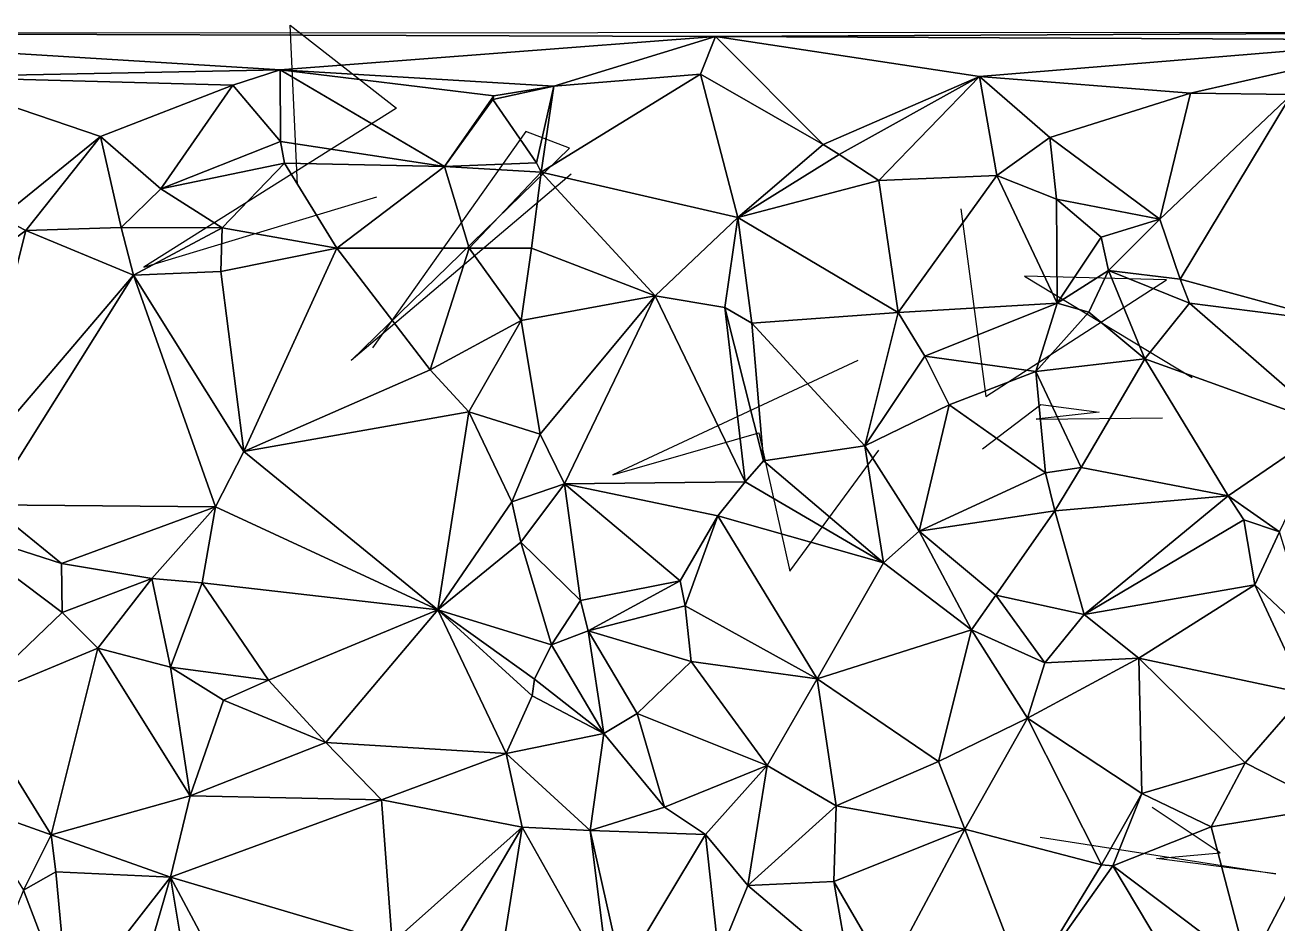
# Model space of a CAD drawing. Header units: metres. Extents: x -15.5 to 16, y -15.7 to 15.9.
# Drawn here: x -4.9 to 4, y 8.65 to 15.04 of the extents above; entities that cross this region are included whole.
import ezdxf

# ---------------------------------------------------------------- set-up
doc = ezdxf.new("R2010")
doc.units = ezdxf.units.M
doc.layers.add('CRACKS', color=1, linetype='Continuous')
doc.layers.add('STREET_MESH', color=7, linetype='Continuous')

msp = doc.modelspace()

# ---------------------------------------------------------------- linework, layer by layer
at = {"layer": 'CRACKS'}
for points in [[(-2.9635, 13.9059, 0.1), (-3.0158, 15.0419, 0.1), (-2.2594, 14.4507, 0.1), (-4.0559, 13.3207, 0.1), (-2.3999, 13.8209, 0.1)], [(-1.0185, 13.9815, 0.1), (-2.5834, 12.6576, 0.1), (-1.0309, 14.1659, 0.1), (-1.3403, 14.2859, 0.1), (-2.4311, 12.747, 0.1)], [(1.7506, 13.7346, 0.1), (1.9274, 12.401, 0.1), (3.2113, 13.2308, 0.1), (2.2036, 13.2568, 0.1), (3.3951, 12.5364, 0.1)], [(1.0193, 12.6575, 0.1), (-0.7226, 11.845, 0.1), (0.3139, 12.1428, 0.1), (0.534, 11.1587, 0.1), (1.1685, 12.0208, 0.1)], [(1.9031, 12.0297, 0.1), (2.3181, 12.3439, 0.1), (2.7342, 12.2903, 0.1), (2.285, 12.2397, 0.1), (3.1842, 12.2486, 0.1)], [(2.3145, 9.2681, 0.1), (3.9895, 9.0082, 0.1), (3.1417, 9.116, 0.1), (3.5937, 9.1583, 0.1), (3.1109, 9.4794, 0.1)]]:
    msp.add_polyline3d(points, dxfattribs=at)
at = {"layer": 'STREET_MESH'}
for points in [[(0.0069, 14.961), (5.6618, 14.9892), (-7.323, 14.9831)], [(-3.0872, 14.7246), (0.0069, 14.961), (-7.323, 14.9831)], [(-5.6128, 14.6738), (-3.0872, 14.7246), (-7.323, 14.9831)], [(-3.0872, 14.7246), (-1.143, 14.6066), (0.0069, 14.961)], [(0.0069, 14.961), (-1.143, 14.6066), (-0.0986, 14.6924)], [(0.7731, 14.192), (0.0069, 14.961), (-0.0986, 14.6924)], [(5.0525, 14.9374), (5.6618, 14.9892), (0.0069, 14.961)], [(0.0069, 14.961), (0.7731, 14.192), (1.8828, 14.6759)], [(5.0525, 14.9374), (0.0069, 14.961), (1.8828, 14.6759)], [(3.3828, 14.5581), (5.0525, 14.9374), (1.8828, 14.6759)], [(4.1002, 14.5472), (5.0525, 14.9374), (3.3828, 14.5581)], [(-5.6128, 14.6738), (-3.4234, 14.6136), (-3.0872, 14.7246)], [(-3.4234, 14.6136), (-3.0854, 14.2148), (-3.0872, 14.7246)], [(-1.5693, 14.539), (-1.143, 14.6066), (-3.0872, 14.7246)], [(-3.0854, 14.2148), (-1.9196, 14.0356), (-3.0872, 14.7246)], [(-1.9196, 14.0356), (-1.5693, 14.539), (-3.0872, 14.7246)], [(-1.143, 14.6066), (-1.2312, 13.9962), (-0.0986, 14.6924)], [(-1.2312, 13.9962), (0.1666, 13.674), (-0.0986, 14.6924)], [(0.1666, 13.674), (0.7731, 14.192), (-0.0986, 14.6924)], [(-5.0717, 13.6734), (-4.3635, 14.2507), (-5.6128, 14.6738)], [(-4.3635, 14.2507), (-3.4234, 14.6136), (-5.6128, 14.6738)], [(-4.3635, 14.2507), (-3.9348, 13.8781), (-3.4234, 14.6136)], [(-3.9348, 13.8781), (-3.0854, 14.2148), (-3.4234, 14.6136)], [(-1.5693, 14.539), (-1.575, 14.5127), (-1.143, 14.6066)], [(-1.575, 14.5127), (-1.2658, 14.0613), (-1.143, 14.6066)], [(-1.2658, 14.0613), (-1.2312, 13.9962), (-1.143, 14.6066)], [(0.7731, 14.192), (0.8868, 14.1212), (1.8828, 14.6759)], [(0.8868, 14.1212), (1.1685, 13.938), (1.8828, 14.6759)], [(1.1685, 13.938), (2.0058, 13.9721), (1.8828, 14.6759)], [(2.3831, 14.2433), (3.3828, 14.5581), (1.8828, 14.6759)], [(2.0058, 13.9721), (2.3831, 14.2433), (1.8828, 14.6759)], [(-1.5693, 14.539), (-1.9196, 14.0356), (-1.575, 14.5127)], [(2.3831, 14.2433), (3.1656, 13.6617), (3.3828, 14.5581)], [(3.1656, 13.6617), (4.1002, 14.5472), (3.3828, 14.5581)], [(3.1656, 13.6617), (3.3088, 13.2359), (4.1002, 14.5472)], [(4.1002, 14.5472), (3.3088, 13.2359), (4.4191, 12.9322)], [(-1.9196, 14.0356), (-1.2658, 14.0613), (-1.575, 14.5127)], [(-4.8936, 13.5803), (-4.3635, 14.2507), (-5.0717, 13.6734)], [(-4.3635, 14.2507), (-4.8936, 13.5803), (-4.2156, 13.6035)], [(-3.9348, 13.8781), (-4.3635, 14.2507), (-4.2156, 13.6035)], [(-3.0854, 14.2148), (-3.9348, 13.8781), (-3.0571, 14.0608)], [(-1.9196, 14.0356), (-3.0854, 14.2148), (-3.0571, 14.0608)], [(0.7731, 14.192), (0.1666, 13.674), (0.8868, 14.1212)], [(2.3831, 14.2433), (2.0058, 13.9721), (2.4313, 13.8045)], [(3.1656, 13.6617), (2.3831, 14.2433), (2.4313, 13.8045)], [(0.1666, 13.674), (1.1685, 13.938), (0.8868, 14.1212)], [(-3.9348, 13.8781), (-3.499, 13.5995), (-3.0571, 14.0608)], [(-3.0571, 14.0608), (-3.499, 13.5995), (-2.6841, 13.4548)], [(-1.9196, 14.0356), (-3.0571, 14.0608), (-2.6841, 13.4548)], [(-1.743, 13.4566), (-1.9196, 14.0356), (-2.6841, 13.4548)], [(-1.2312, 13.9962), (-1.2658, 14.0613), (-1.9196, 14.0356)], [(-1.2312, 13.9962), (-1.9196, 14.0356), (-1.743, 13.4566)], [(-1.3004, 13.4569), (-1.2312, 13.9962), (-1.743, 13.4566)], [(-1.3004, 13.4569), (-0.422, 13.1171), (-1.2312, 13.9962)], [(-1.2312, 13.9962), (-0.422, 13.1171), (0.1666, 13.674)], [(1.1685, 13.938), (0.1666, 13.674), (1.305, 12.9986)], [(2.0058, 13.9721), (1.1685, 13.938), (1.305, 12.9986)], [(2.4343, 13.066), (2.0058, 13.9721), (1.305, 12.9986)], [(2.0058, 13.9721), (2.4343, 13.066), (2.4313, 13.8045)], [(-3.499, 13.5995), (-3.9348, 13.8781), (-4.2156, 13.6035)], [(2.4343, 13.066), (2.7467, 13.5339), (2.4313, 13.8045)], [(2.7467, 13.5339), (3.1656, 13.6617), (2.4313, 13.8045)], [(-4.8936, 13.5803), (-5.0717, 13.6734), (-5.8496, 12.8817)], [(-0.422, 13.1171), (0.0741, 13.0352), (0.1666, 13.674)], [(0.0741, 13.0352), (0.2647, 12.9227), (0.1666, 13.674)], [(0.1666, 13.674), (0.2647, 12.9227), (1.305, 12.9986)], [(2.799, 13.2976), (3.1656, 13.6617), (2.7467, 13.5339)], [(3.3088, 13.2359), (3.1656, 13.6617), (2.799, 13.2976)], [(-5.3293, 11.8539), (-4.8936, 13.5803), (-5.8496, 12.8817)], [(-4.8936, 13.5803), (-5.3293, 11.8539), (-4.128, 13.2644)], [(-4.8936, 13.5803), (-4.128, 13.2644), (-4.2156, 13.6035)], [(-4.128, 13.2644), (-3.499, 13.5995), (-4.2156, 13.6035)], [(-3.499, 13.5995), (-4.128, 13.2644), (-3.5075, 13.2909)], [(-3.499, 13.5995), (-3.5075, 13.2909), (-2.6841, 13.4548)], [(2.4343, 13.066), (2.799, 13.2976), (2.7467, 13.5339)], [(-3.5075, 13.2909), (-3.3442, 12.0104), (-2.6841, 13.4548)], [(-3.3442, 12.0104), (-2.0208, 12.5912), (-2.6841, 13.4548)], [(-2.0208, 12.5912), (-1.743, 13.4566), (-2.6841, 13.4548)], [(-1.3736, 12.9421), (-1.743, 13.4566), (-2.0208, 12.5912)], [(-1.3736, 12.9421), (-1.3004, 13.4569), (-1.743, 13.4566)], [(-0.422, 13.1171), (-1.3004, 13.4569), (-1.3736, 12.9421)], [(-3.5075, 13.2909), (-4.128, 13.2644), (-3.3442, 12.0104)], [(2.4343, 13.066), (2.661, 13.0011), (2.799, 13.2976)], [(2.799, 13.2976), (2.661, 13.0011), (3.0584, 12.669)], [(3.3755, 13.0647), (2.799, 13.2976), (3.0584, 12.669)], [(3.3755, 13.0647), (3.3088, 13.2359), (2.799, 13.2976)], [(-4.128, 13.2644), (-5.3293, 11.8539), (-5.1555, 11.6318)], [(-4.128, 13.2644), (-5.1555, 11.6318), (-3.5467, 11.6159)], [(-3.3442, 12.0104), (-4.128, 13.2644), (-3.5467, 11.6159)], [(3.3088, 13.2359), (3.3755, 13.0647), (4.4191, 12.9322)], [(-0.422, 13.1171), (-1.3736, 12.9421), (-1.2388, 12.1335)], [(-1.067, 11.7799), (-0.422, 13.1171), (-1.2388, 12.1335)], [(-0.422, 13.1171), (-1.067, 11.7799), (0.2186, 11.7937)], [(0.0741, 13.0352), (-0.422, 13.1171), (0.2186, 11.7937)], [(0.2647, 12.9227), (0.0741, 13.0352), (0.3481, 11.9443)], [(0.0741, 13.0352), (0.2186, 11.7937), (0.3481, 11.9443)], [(1.4938, 12.688), (2.4343, 13.066), (1.305, 12.9986)], [(2.4343, 13.066), (1.4938, 12.688), (2.2832, 12.579)], [(2.661, 13.0011), (2.4343, 13.066), (2.2832, 12.579)], [(2.661, 13.0011), (2.2832, 12.579), (3.0584, 12.669)], [(4.3764, 12.1924), (3.3755, 13.0647), (3.0584, 12.669)], [(3.3755, 13.0647), (4.3764, 12.1924), (4.4191, 12.9322)], [(-1.7452, 12.2924), (-1.3736, 12.9421), (-2.0208, 12.5912)], [(-1.3736, 12.9421), (-1.7452, 12.2924), (-1.2388, 12.1335)], [(0.2647, 12.9227), (1.0678, 12.0496), (1.305, 12.9986)], [(1.0678, 12.0496), (0.2647, 12.9227), (0.3481, 11.9443)], [(1.0678, 12.0496), (1.4938, 12.688), (1.305, 12.9986)], [(1.0678, 12.0496), (1.6682, 12.3416), (1.4938, 12.688)], [(1.4938, 12.688), (1.6682, 12.3416), (2.2832, 12.579)], [(2.2832, 12.579), (2.6065, 11.8975), (3.0584, 12.669)], [(2.6065, 11.8975), (3.6493, 11.6962), (3.0584, 12.669)], [(3.6493, 11.6962), (4.3764, 12.1924), (3.0584, 12.669)], [(-1.7452, 12.2924), (-2.0208, 12.5912), (-3.3442, 12.0104)], [(1.6682, 12.3416), (2.351, 11.8578), (2.2832, 12.579)], [(2.2832, 12.579), (2.351, 11.8578), (2.6065, 11.8975)], [(-1.7452, 12.2924), (-3.3442, 12.0104), (-1.9656, 10.8844)], [(-1.4414, 11.6527), (-1.7452, 12.2924), (-1.9656, 10.8844)], [(-1.7452, 12.2924), (-1.4414, 11.6527), (-1.2388, 12.1335)], [(1.6682, 12.3416), (1.0678, 12.0496), (1.4553, 11.4445)], [(2.351, 11.8578), (1.6682, 12.3416), (1.4553, 11.4445)], [(-1.4414, 11.6527), (-1.067, 11.7799), (-1.2388, 12.1335)], [(4.014, 11.4393), (4.3764, 12.1924), (3.6493, 11.6962)], [(1.2011, 11.2197), (1.0678, 12.0496), (0.3481, 11.9443)], [(1.0678, 12.0496), (1.2011, 11.2197), (1.4553, 11.4445)], [(-1.9656, 10.8844), (-3.3442, 12.0104), (-3.5467, 11.6159)], [(0.2186, 11.7937), (1.2011, 11.2197), (0.3481, 11.9443)], [(2.4192, 11.589), (2.351, 11.8578), (1.4553, 11.4445)], [(2.351, 11.8578), (2.4192, 11.589), (2.6065, 11.8975)], [(2.4192, 11.589), (3.6493, 11.6962), (2.6065, 11.8975)], [(-1.067, 11.7799), (-1.4414, 11.6527), (-1.3764, 11.3652)], [(-0.9537, 10.9506), (-1.067, 11.7799), (-1.3764, 11.3652)], [(0.2186, 11.7937), (-1.067, 11.7799), (0.0236, 11.5526)], [(-1.067, 11.7799), (-0.2432, 11.0914), (0.0236, 11.5526)], [(-0.2432, 11.0914), (-1.067, 11.7799), (-0.9537, 10.9506)], [(0.2186, 11.7937), (0.0236, 11.5526), (1.2011, 11.2197)], [(2.4192, 11.589), (2.6269, 10.8522), (3.6493, 11.6962)], [(2.6269, 10.8522), (3.7618, 11.5248), (3.6493, 11.6962)], [(3.7618, 11.5248), (4.014, 11.4393), (3.6493, 11.6962)], [(-5.4391, 11.4702), (-4.6414, 11.2133), (-5.1555, 11.6318)], [(-5.1555, 11.6318), (-4.6414, 11.2133), (-3.5467, 11.6159)], [(-4.6414, 11.2133), (-3.9996, 11.1084), (-3.5467, 11.6159)], [(-3.9996, 11.1084), (-3.6423, 11.0779), (-3.5467, 11.6159)], [(-3.6423, 11.0779), (-1.9656, 10.8844), (-3.5467, 11.6159)], [(-1.3764, 11.3652), (-1.4414, 11.6527), (-1.9656, 10.8844)], [(1.9992, 10.988), (2.4192, 11.589), (1.4553, 11.4445)], [(2.6269, 10.8522), (2.4192, 11.589), (1.9992, 10.988)], [(-0.2432, 11.0914), (-0.2079, 10.9138), (0.0236, 11.5526)], [(0.0236, 11.5526), (-0.2079, 10.9138), (0.7296, 10.3949)], [(1.2011, 11.2197), (0.0236, 11.5526), (0.7296, 10.3949)], [(3.8404, 11.0616), (3.7618, 11.5248), (2.6269, 10.8522)], [(3.7618, 11.5248), (3.8404, 11.0616), (4.014, 11.4393)], [(-4.6369, 10.8665), (-5.4391, 11.4702), (-5.2988, 10.2309)], [(-4.6414, 11.2133), (-5.4391, 11.4702), (-4.6369, 10.8665)], [(1.2011, 11.2197), (1.8252, 10.7429), (1.4553, 11.4445)], [(1.8252, 10.7429), (1.9992, 10.988), (1.4553, 11.4445)], [(4.014, 11.4393), (3.8404, 11.0616), (4.2483, 10.6755)], [(-1.1576, 10.6362), (-1.3764, 11.3652), (-1.9656, 10.8844)], [(-0.9537, 10.9506), (-1.3764, 11.3652), (-1.1576, 10.6362)], [(1.8252, 10.7429), (1.2011, 11.2197), (0.7296, 10.3949)], [(-3.9996, 11.1084), (-4.6414, 11.2133), (-4.6369, 10.8665)], [(-3.9996, 11.1084), (-4.6369, 10.8665), (-4.3829, 10.6126)], [(-3.8658, 10.477), (-3.9996, 11.1084), (-4.3829, 10.6126)], [(-3.9996, 11.1084), (-3.8658, 10.477), (-3.6423, 11.0779)], [(-3.8658, 10.477), (-3.1694, 10.3841), (-3.6423, 11.0779)], [(-3.6423, 11.0779), (-3.1694, 10.3841), (-1.9656, 10.8844)], [(-0.897, 10.7345), (-0.2432, 11.0914), (-0.9537, 10.9506)], [(-0.2432, 11.0914), (-0.897, 10.7345), (-0.2079, 10.9138)], [(3.8404, 11.0616), (2.6269, 10.8522), (3.0158, 10.5408)], [(4.1995, 10.2904), (3.8404, 11.0616), (3.0158, 10.5408)], [(3.8404, 11.0616), (4.1995, 10.2904), (4.2483, 10.6755)], [(1.8252, 10.7429), (2.3478, 10.5085), (1.9992, 10.988)], [(2.3478, 10.5085), (2.6269, 10.8522), (1.9992, 10.988)], [(-4.3829, 10.6126), (-4.6369, 10.8665), (-5.2988, 10.2309)], [(-3.1694, 10.3841), (-2.7613, 9.9427), (-1.9656, 10.8844)], [(-2.7613, 9.9427), (-1.4806, 9.8634), (-1.9656, 10.8844)], [(-1.2787, 10.3921), (-1.1576, 10.6362), (-1.9656, 10.8844)], [(-1.4806, 9.8634), (-1.2972, 10.2738), (-1.9656, 10.8844)], [(-1.2972, 10.2738), (-1.2787, 10.3921), (-1.9656, 10.8844)], [(-0.897, 10.7345), (-0.9537, 10.9506), (-1.1576, 10.6362)], [(-0.2079, 10.9138), (-0.897, 10.7345), (-0.167, 10.5172)], [(0.7296, 10.3949), (-0.2079, 10.9138), (-0.167, 10.5172)], [(2.6269, 10.8522), (2.3478, 10.5085), (3.0158, 10.5408)], [(-0.7868, 10.0066), (-0.897, 10.7345), (-1.1576, 10.6362)], [(-0.897, 10.7345), (-0.7868, 10.0066), (-0.5487, 10.1476)], [(-0.897, 10.7345), (-0.5487, 10.1476), (-0.167, 10.5172)], [(1.8252, 10.7429), (0.7296, 10.3949), (1.5918, 9.807)], [(2.2249, 10.1143), (1.8252, 10.7429), (1.5918, 9.807)], [(2.3478, 10.5085), (1.8252, 10.7429), (2.2249, 10.1143)], [(-4.7131, 9.2853), (-4.3829, 10.6126), (-5.2988, 10.2309)], [(-4.3829, 10.6126), (-4.7131, 9.2853), (-3.726, 9.5615)], [(-3.8658, 10.477), (-4.3829, 10.6126), (-3.726, 9.5615)], [(-1.2787, 10.3921), (-0.7868, 10.0066), (-1.1576, 10.6362)], [(-0.167, 10.5172), (-0.5487, 10.1476), (0.3745, 9.7771)], [(0.7296, 10.3949), (-0.167, 10.5172), (0.3745, 9.7771)], [(2.2249, 10.1143), (3.036, 9.5786), (3.0158, 10.5408)], [(2.3478, 10.5085), (2.2249, 10.1143), (3.0158, 10.5408)], [(3.7702, 9.7978), (4.1995, 10.2904), (3.0158, 10.5408)], [(3.036, 9.5786), (3.7702, 9.7978), (3.0158, 10.5408)], [(-3.4905, 10.2434), (-3.8658, 10.477), (-3.726, 9.5615)], [(-3.4905, 10.2434), (-3.1694, 10.3841), (-3.8658, 10.477)], [(-3.1694, 10.3841), (-3.4905, 10.2434), (-2.7613, 9.9427)], [(-1.2972, 10.2738), (-0.7868, 10.0066), (-1.2787, 10.3921)], [(0.8639, 9.4926), (0.7296, 10.3949), (0.3745, 9.7771)], [(0.7296, 10.3949), (0.8639, 9.4926), (1.5918, 9.807)], [(-2.7613, 9.9427), (-3.4905, 10.2434), (-3.726, 9.5615)], [(-0.7868, 10.0066), (-1.2972, 10.2738), (-1.4806, 9.8634)], [(4.1995, 10.2904), (3.7702, 9.7978), (4.3891, 9.4812)], [(-5.2815, 9.4874), (-4.7131, 9.2853), (-5.2988, 10.2309)], [(-0.5487, 10.1476), (-0.7868, 10.0066), (-0.356, 9.4819)], [(0.3745, 9.7771), (-0.5487, 10.1476), (-0.356, 9.4819)], [(1.7777, 9.3263), (2.2249, 10.1143), (1.5918, 9.807)], [(2.7488, 9.0725), (2.2249, 10.1143), (1.7777, 9.3263)], [(2.7488, 9.0725), (3.036, 9.5786), (2.2249, 10.1143)], [(-0.8849, 9.3156), (-0.7868, 10.0066), (-1.4806, 9.8634)], [(-0.7868, 10.0066), (-0.8849, 9.3156), (-0.356, 9.4819)], [(-2.3676, 9.5346), (-2.7613, 9.9427), (-3.726, 9.5615)], [(-2.7613, 9.9427), (-2.3676, 9.5346), (-1.4806, 9.8634)], [(-2.3676, 9.5346), (-1.3665, 9.3409), (-1.4806, 9.8634)], [(-1.3665, 9.3409), (-0.8849, 9.3156), (-1.4806, 9.8634)], [(0.8639, 9.4926), (1.7777, 9.3263), (1.5918, 9.807)], [(3.036, 9.5786), (3.5296, 9.3421), (3.7702, 9.7978)], [(3.7702, 9.7978), (3.5296, 9.3421), (4.3891, 9.4812)], [(-0.0634, 9.2888), (0.3745, 9.7771), (-0.356, 9.4819)], [(0.3745, 9.7771), (-0.0634, 9.2888), (0.2364, 8.9257)], [(0.8639, 9.4926), (0.3745, 9.7771), (0.2364, 8.9257)], [(-4.7131, 9.2853), (-3.8664, 8.9848), (-3.726, 9.5615)], [(-3.8664, 8.9848), (-2.3676, 9.5346), (-3.726, 9.5615)], [(-2.3676, 9.5346), (-3.8664, 8.9848), (-2.291, 8.5166)], [(-1.3665, 9.3409), (-2.3676, 9.5346), (-2.291, 8.5166)], [(3.036, 9.5786), (2.7488, 9.0725), (2.8314, 9.0661)], [(3.5296, 9.3421), (3.036, 9.5786), (2.8314, 9.0661)], [(-4.7131, 9.2853), (-5.2815, 9.4874), (-4.9114, 8.891)], [(-0.8849, 9.3156), (-0.0634, 9.2888), (-0.356, 9.4819)], [(0.8474, 8.9531), (0.8639, 9.4926), (0.2364, 8.9257)], [(0.8639, 9.4926), (0.8474, 8.9531), (1.7777, 9.3263)], [(3.5296, 9.3421), (3.7911, 8.3391), (4.3891, 9.4812)], [(3.7911, 8.3391), (4.9678, 8.1561), (4.3891, 9.4812)], [(-4.7131, 9.2853), (-4.9114, 8.891), (-4.6806, 9.0225)], [(-3.8664, 8.9848), (-4.7131, 9.2853), (-4.6806, 9.0225)], [(-2.0092, 8.2465), (-1.3665, 9.3409), (-2.291, 8.5166)], [(-1.3665, 9.3409), (-2.0092, 8.2465), (-1.5517, 8.1786)], [(-0.7486, 8.2412), (-1.3665, 9.3409), (-1.5517, 8.1786)], [(-0.7486, 8.2412), (-0.8849, 9.3156), (-1.3665, 9.3409)], [(-0.0634, 9.2888), (-0.8849, 9.3156), (-0.6565, 8.3026)], [(-0.8849, 9.3156), (-0.7486, 8.2412), (-0.6565, 8.3026)], [(0.0301, 8.4215), (-0.0634, 9.2888), (-0.6565, 8.3026)], [(-0.0634, 9.2888), (0.0301, 8.4215), (0.2364, 8.9257)], [(0.8474, 8.9531), (1.2284, 8.2967), (1.7777, 9.3263)], [(1.2284, 8.2967), (2.214, 8.1955), (1.7777, 9.3263)], [(2.214, 8.1955), (2.7488, 9.0725), (1.7777, 9.3263)], [(3.7911, 8.3391), (3.5296, 9.3421), (2.8314, 9.0661)], [(-4.6806, 9.0225), (-4.9114, 8.891), (-4.5901, 8.0526)], [(-3.8664, 8.9848), (-4.6806, 9.0225), (-4.5901, 8.0526)], [(2.7488, 9.0725), (2.214, 8.1955), (2.8314, 9.0661)], [(2.214, 8.1955), (3.5246, 7.9005), (2.8314, 9.0661)], [(3.5246, 7.9005), (3.7911, 8.3391), (2.8314, 9.0661)], [(-4.1846, 7.8898), (-3.8664, 8.9848), (-4.5901, 8.0526)], [(-4.1846, 7.8898), (-3.7091, 8.0467), (-3.8664, 8.9848)], [(-3.8664, 8.9848), (-3.4237, 8.1542), (-2.291, 8.5166)], [(-3.8664, 8.9848), (-3.7091, 8.0467), (-3.4237, 8.1542)], [(0.0301, 8.4215), (0.96, 8.3142), (0.2364, 8.9257)], [(0.96, 8.3142), (0.8474, 8.9531), (0.2364, 8.9257)], [(1.2284, 8.2967), (0.8474, 8.9531), (0.96, 8.3142)], [(-4.9114, 8.891), (-5.1924, 8.1997), (-4.5901, 8.0526)]]:
    msp.add_3dface(points, dxfattribs=at)

doc.saveas('drawing.dxf')
